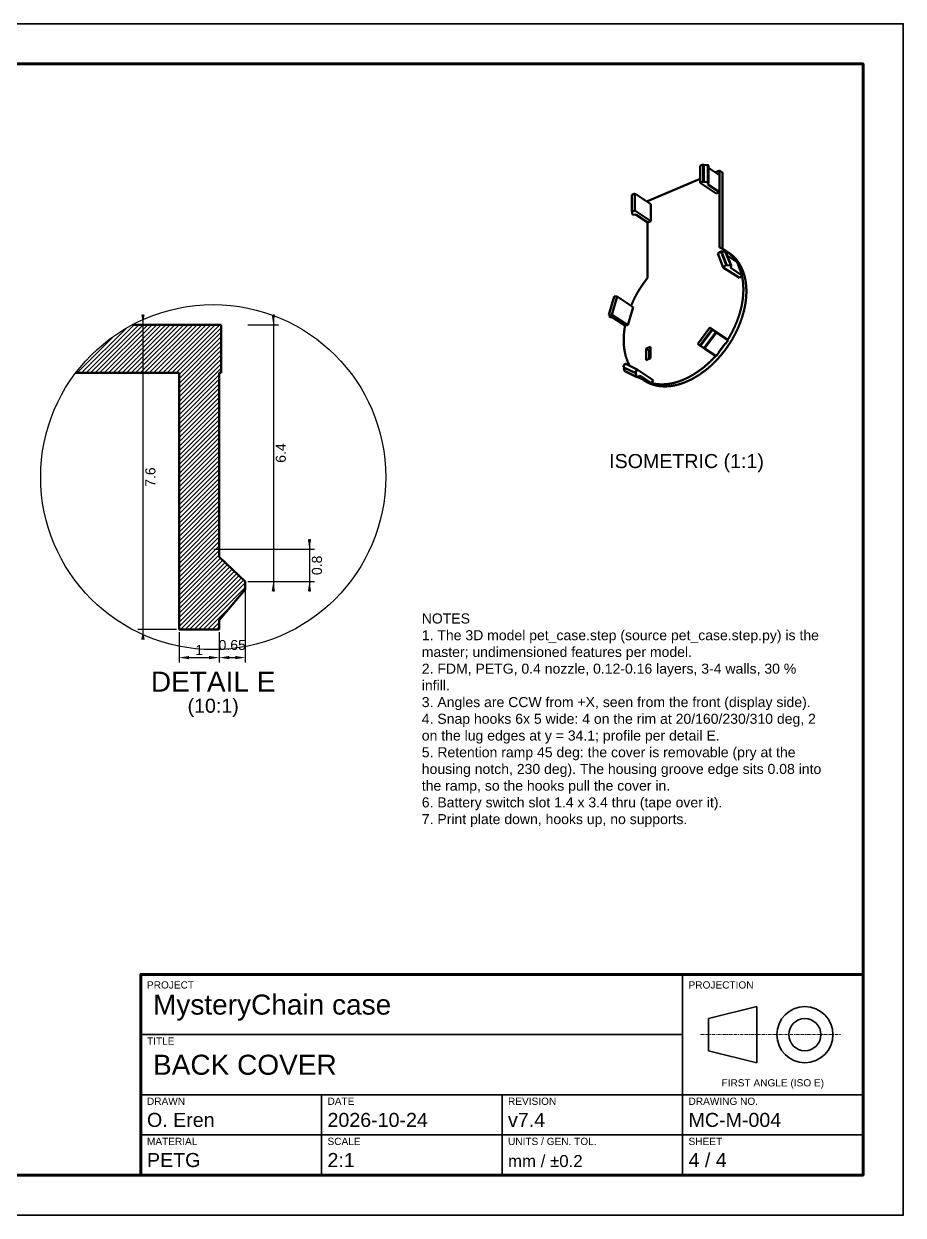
# Model space of a CAD drawing. Header units: millimetres. Extents: x 0 to 900, y 0 to 148.
# Drawn here: x 790.4 to 900, y 0 to 148.5 of the extents above; entities that cross this region are included whole.
import ezdxf
from ezdxf.enums import TextEntityAlignment as Align

# ---------------------------------------------------------------- set-up
doc = ezdxf.new("R2010")
doc.units = ezdxf.units.MM
doc.header["$LTSCALE"] = 0.125
doc.linetypes.add('CENTER', pattern=[5.08, 3.175, -0.635, 0.635, -0.635])
for name, color, linetype, lineweight in [('CENTER', 7, 'CENTER', 18), ('DETAIL_BOUNDARY', 7, 'Continuous', 25), ('DIM', 7, 'Continuous', 18), ('FRAME', 7, 'Continuous', 70), ('SECTION_HATCH', 8, 'Continuous', 13), ('TEXT', 7, 'Continuous', 25), ('TITLE', 7, 'Continuous', 35), ('VISIBLE', 7, 'Continuous', 50)]:
    doc.layers.add(name, color=color, linetype=linetype, lineweight=lineweight)
doc.styles.add('LiberationSans', font='LiberationSans-Regular.ttf')
doc.dimstyles.new('ISO', dxfattribs={"dimscale": 0.5, "dimtxt": 2.5, "dimasz": 2.5, "dimexe": 1.25, "dimexo": 0.625, "dimtad": 1, "dimdsep": 46, "dimtxsty": 'LiberationSans', "dimcen": 0, "dimazin": 3, "dimtfac": 1, "dimtmove": 0, "dimatfit": 3})

msp = doc.modelspace()

# ---------------------------------------------------------------- hatches: boundary and pattern name
at = {"layer": 'SECTION_HATCH'}
h = msp.add_hatch(dxfattribs=at)
h.set_pattern_fill('ANSI31', scale=0.125)
h.paths.add_polyline_path([(803.938, 111), (804.188, 111), (804.438, 111), (804.689, 111), (804.939, 111), (805.189, 111), (805.439, 111), (805.69, 111), (805.94, 111), (806.19, 111), (806.441, 111), (806.691, 111), (806.941, 111), (807.191, 111), (807.442, 111), (807.692, 111), (807.942, 111), (808.193, 111), (808.443, 111), (808.693, 111), (808.943, 111), (809.194, 111), (809.444, 111), (809.694, 111), (809.944, 111), (810.195, 111), (810.445, 111), (810.695, 111), (810.946, 111), (811.196, 111), (811.446, 111), (811.696, 111), (811.947, 111), (812.197, 111), (812.447, 111), (812.698, 111), (812.948, 111), (813.198, 111), (813.448, 111), (813.699, 111), (813.949, 111), (814.199, 111), (814.45, 111), (814.7, 111), (814.95, 111), (815, 110.8), (815, 110.549), (815, 110.299), (815, 110.049), (815, 109.798), (815, 109.548), (815, 109.298), (815, 109.048), (815, 108.797), (815, 108.547), (815, 108.297), (815, 108.046), (815, 107.796), (815, 107.546), (815, 107.296), (815, 107.045), (815, 106.795), (815, 106.545), (815, 106.294), (815, 106.044), (815, 105.794), (815, 105.544), (815, 105.293), (815, 105.043), (814.793, 105), (814.75, 104.792), (814.75, 104.542), (814.75, 104.292), (814.75, 104.042), (814.75, 103.791), (814.75, 103.541), (814.75, 103.291), (814.75, 103.04), (814.75, 102.79), (814.75, 102.54), (814.75, 102.29), (814.75, 102.039), (814.75, 101.789), (814.75, 101.539), (814.75, 101.288), (814.75, 101.038), (814.75, 100.788), (814.75, 100.538), (814.75, 100.287), (814.75, 100.037), (814.75, 99.787), (814.75, 99.537), (814.75, 99.286), (814.75, 99.036), (814.75, 98.786), (814.75, 98.535), (814.75, 98.285), (814.75, 98.035), (814.75, 97.785), (814.75, 97.534), (814.75, 97.284), (814.75, 97.034), (814.75, 96.783), (814.75, 96.533), (814.75, 96.283), (814.75, 96.033), (814.75, 95.782), (814.75, 95.532), (814.75, 95.282), (814.75, 95.031), (814.75, 94.781), (814.75, 94.531), (814.75, 94.281), (814.75, 94.03), (814.75, 93.78), (814.75, 93.53), (814.75, 93.279), (814.75, 93.029), (814.75, 92.779), (814.75, 92.529), (814.75, 92.278), (814.75, 92.028), (814.75, 91.778), (814.75, 91.527), (814.75, 91.277), (814.75, 91.027), (814.75, 90.777), (814.75, 90.526), (814.75, 90.276), (814.75, 90.026), (814.75, 89.775), (814.75, 89.525), (814.75, 89.275), (814.75, 89.025), (814.75, 88.774), (814.75, 88.524), (814.75, 88.274), (814.75, 88.023), (814.75, 87.773), (814.75, 87.523), (814.75, 87.273), (814.75, 87.022), (814.75, 86.772), (814.75, 86.522), (814.75, 86.271), (814.75, 86.021), (814.75, 85.771), (814.75, 85.521), (814.75, 85.27), (814.75, 85.02), (814.75, 84.77), (814.75, 84.519), (814.75, 84.269), (814.75, 84.019), (814.75, 83.769), (814.75, 83.518), (814.75, 83.268), (814.75, 83.018), (814.75, 82.768), (814.75, 82.517), (814.75, 82.267), (814.781, 82.03), (814.963, 81.858), (815.145, 81.687), (815.327, 81.515), (815.51, 81.344), (815.692, 81.172), (815.874, 81.001), (816.056, 80.829), (816.239, 80.658), (816.421, 80.486), (816.603, 80.315), (816.786, 80.143), (816.968, 79.972), (817.15, 79.8), (817.332, 79.628), (817.515, 79.457), (817.697, 79.285), (817.879, 79.114), (818, 78.916), (818, 78.666), (818, 78.415), (818, 78.165), (817.945, 77.935), (817.783, 77.744), (817.621, 77.554), (817.458, 77.363), (817.296, 77.172), (817.134, 76.981), (816.972, 76.791), (816.81, 76.6), (816.648, 76.409), (816.486, 76.219), (816.324, 76.028), (816.162, 75.837), (816, 75.647), (815.837, 75.456), (815.675, 75.265), (815.513, 75.074), (815.351, 74.884), (815.189, 74.693), (815.027, 74.502), (814.865, 74.312), (814.75, 74.104), (814.75, 73.853), (814.75, 73.603), (814.75, 73.353), (814.75, 73.102), (814.602, 73), (814.352, 73), (814.102, 73), (813.851, 73), (813.601, 73), (813.351, 73), (813.1, 73), (812.85, 73), (812.6, 73), (812.35, 73), (812.099, 73), (811.849, 73), (811.599, 73), (811.349, 73), (811.098, 73), (810.848, 73), (810.598, 73), (810.347, 73), (810.097, 73), (809.847, 73), (809.75, 73.153), (809.75, 73.404), (809.75, 73.654), (809.75, 73.904), (809.75, 74.155), (809.75, 74.405), (809.75, 74.655), (809.75, 74.905), (809.75, 75.156), (809.75, 75.406), (809.75, 75.656), (809.75, 75.907), (809.75, 76.157), (809.75, 76.407), (809.75, 76.657), (809.75, 76.908), (809.75, 77.158), (809.75, 77.408), (809.75, 77.659), (809.75, 77.909), (809.75, 78.159), (809.75, 78.409), (809.75, 78.66), (809.75, 78.91), (809.75, 79.16), (809.75, 79.411), (809.75, 79.661), (809.75, 79.911), (809.75, 80.161), (809.75, 80.412), (809.75, 80.662), (809.75, 80.912), (809.75, 81.163), (809.75, 81.413), (809.75, 81.663), (809.75, 81.913), (809.75, 82.164), (809.75, 82.414), (809.75, 82.664), (809.75, 82.915), (809.75, 83.165), (809.75, 83.415), (809.75, 83.665), (809.75, 83.916), (809.75, 84.166), (809.75, 84.416), (809.75, 84.667), (809.75, 84.917), (809.75, 85.167), (809.75, 85.417), (809.75, 85.668), (809.75, 85.918), (809.75, 86.168), (809.75, 86.418), (809.75, 86.669), (809.75, 86.919), (809.75, 87.169), (809.75, 87.42), (809.75, 87.67), (809.75, 87.92), (809.75, 88.17), (809.75, 88.421), (809.75, 88.671), (809.75, 88.921), (809.75, 89.172), (809.75, 89.422), (809.75, 89.672), (809.75, 89.922), (809.75, 90.173), (809.75, 90.423), (809.75, 90.673), (809.75, 90.924), (809.75, 91.174), (809.75, 91.424), (809.75, 91.674), (809.75, 91.925), (809.75, 92.175), (809.75, 92.425), (809.75, 92.676), (809.75, 92.926), (809.75, 93.176), (809.75, 93.426), (809.75, 93.677), (809.75, 93.927), (809.75, 94.177), (809.75, 94.428), (809.75, 94.678), (809.75, 94.928), (809.75, 95.178), (809.75, 95.429), (809.75, 95.679), (809.75, 95.929), (809.75, 96.18), (809.75, 96.43), (809.75, 96.68), (809.75, 96.93), (809.75, 97.181), (809.75, 97.431), (809.75, 97.681), (809.75, 97.932), (809.75, 98.182), (809.75, 98.432), (809.75, 98.682), (809.75, 98.933), (809.75, 99.183), (809.75, 99.433), (809.75, 99.684), (809.75, 99.934), (809.75, 100.184), (809.75, 100.434), (809.75, 100.685), (809.75, 100.935), (809.75, 101.185), (809.75, 101.436), (809.75, 101.686), (809.75, 101.936), (809.75, 102.186), (809.75, 102.437), (809.75, 102.687), (809.75, 102.937), (809.75, 103.187), (809.75, 103.438), (809.75, 103.688), (809.75, 103.938), (809.75, 104.189), (809.75, 104.439), (809.75, 104.689), (809.75, 104.939), (809.56, 105), (809.31, 105), (809.06, 105), (808.809, 105), (808.559, 105), (808.309, 105), (808.059, 105), (807.808, 105), (807.558, 105), (807.308, 105), (807.057, 105), (806.807, 105), (806.557, 105), (806.307, 105), (806.056, 105), (805.806, 105), (805.556, 105), (805.305, 105), (805.055, 105), (804.805, 105), (804.555, 105), (804.304, 105), (804.054, 105), (803.804, 105), (803.553, 105), (803.303, 105), (803.053, 105), (802.803, 105), (802.552, 105), (802.302, 105), (802.052, 105), (801.801, 105), (801.551, 105), (801.301, 105), (801.051, 105), (800.8, 105), (800.55, 105), (800.3, 105), (800.049, 105), (799.799, 105), (799.549, 105), (799.299, 105), (799.048, 105), (798.798, 105), (798.548, 105), (798.297, 105), (798.047, 105), (797.797, 105), (797.547, 105), (797.296, 105), (797.046, 105), (796.924, 105.063), (797.077, 105.261), (797.232, 105.457), (797.39, 105.652), (797.55, 105.844), (797.713, 106.035), (797.877, 106.223), (798.044, 106.41), (798.213, 106.595), (798.384, 106.778), (798.557, 106.958), (798.732, 107.137), (798.909, 107.314), (799.088, 107.488), (799.27, 107.661), (799.453, 107.831), (799.638, 108), (799.825, 108.166), (800.015, 108.33), (800.206, 108.491), (800.399, 108.651), (800.593, 108.808), (800.79, 108.963), (800.988, 109.116), (801.188, 109.266), (801.39, 109.414), (801.594, 109.559), (801.799, 109.703), (802.006, 109.844), (802.214, 109.982), (802.425, 110.118), (802.636, 110.251), (802.849, 110.382), (803.064, 110.511), (803.28, 110.637), (803.498, 110.761), (803.717, 110.882)])

# ---------------------------------------------------------------- linework, layer by layer
at = {"layer": 'CENTER'}
msp.add_line((874.75, 22.5), (892.25, 22.5), dxfattribs=at)
at = {"layer": 'DETAIL_BOUNDARY'}
msp.add_circle((814, 92), 21.5, dxfattribs=at)
at = {"layer": 'FRAME'}
for points in [[(695, 5), (895, 5), (895, 143.5), (695, 143.5)], [(805, 5), (895, 5), (895, 30), (805, 30)]]:
    msp.add_lwpolyline(points, close=True, dxfattribs=at)
at = {"layer": 'TITLE'}
for p, q in [((872.5, 15), (872.5, 30)), ((805, 22.5), (872.5, 22.5)), ((805, 15), (895, 15)), ((827.5, 5), (827.5, 15)), ((850, 5), (850, 15)), ((872.5, 5), (872.5, 15)), ((805, 10), (895, 10))]:
    msp.add_line(p, q, dxfattribs=at)
for points in [[(690, 0), (900, 0), (900, 148.5), (690, 148.5)], [(875.75, 20.5), (875.75, 24.5), (881.75, 26), (881.75, 19)]]:
    msp.add_lwpolyline(points, close=True, dxfattribs=at)
for radius in [3.5, 2]:
    msp.add_circle((887.75, 22.5), radius, dxfattribs=at)
at = {"layer": 'VISIBLE'}
for p, q in [((874.698, 130.81), (875.089, 130.976)), ((874.698, 128.69), (874.698, 130.81)), ((875.162, 130.927), (875.089, 130.976)), ((875.089, 128.855), (875.089, 130.976)), ((875.655, 130.876), (875.162, 130.927)), ((875.162, 130.927), (875.162, 128.807)), ((875.717, 130.835), (875.655, 130.876)), ((875.655, 130.876), (875.655, 128.756)), ((875.717, 130.835), (875.717, 128.715)), ((877.088, 129.652), (875.717, 130.559)), ((876.58, 129.988), (877.107, 130.211)), ((877.088, 127.531), (877.088, 129.652)), ((877.107, 120.621), (877.107, 130.211)), ((877.482, 129.963), (877.107, 130.211)), ((877.482, 120.453), (877.482, 129.963)), ((868.143, 126.412), (874.698, 129.19)), ((875.089, 128.855), (874.698, 128.69)), ((876.697, 127.366), (874.698, 128.69)), ((875.162, 128.807), (875.089, 128.855)), ((875.655, 128.756), (875.162, 128.807)), ((875.717, 128.715), (875.655, 128.756)), ((875.655, 128.481), (875.717, 128.715)), ((877.088, 127.531), (875.655, 128.481)), ((866.163, 127.193), (866.554, 127.358)), ((866.163, 127.193), (866.163, 125.072)), ((868.553, 126.034), (866.554, 127.358)), ((866.554, 127.358), (866.554, 125.238)), ((868.143, 126.306), (868.143, 126.412)), ((877.088, 127.531), (876.697, 127.366)), ((866.554, 125.238), (866.163, 125.072)), ((866.237, 125.024), (866.163, 125.072)), ((866.222, 124.758), (866.222, 125.034)), ((866.222, 124.758), (866.237, 125.024)), ((866.285, 124.717), (866.222, 124.758)), ((868.553, 123.914), (866.554, 125.238)), ((868.553, 126.034), (868.553, 123.914)), ((866.729, 124.698), (866.285, 124.717)), ((868.163, 123.748), (866.729, 124.698)), ((868.143, 116.822), (868.143, 123.761)), ((868.163, 123.748), (868.553, 123.914)), ((876.915, 119.852), (877.282, 120.152)), ((877.582, 118.142), (876.915, 119.852)), ((877.355, 120.103), (877.282, 120.152)), ((877.949, 118.443), (877.282, 120.152)), ((877.832, 120.141), (877.355, 120.103)), ((877.355, 120.103), (878.023, 118.394)), ((877.895, 120.099), (877.832, 120.141)), ((877.832, 120.141), (878.5, 118.431)), ((877.895, 120.099), (878.563, 118.39)), ((878.273, 119.962), (877.898, 120.21)), ((879.312, 118.808), (878.081, 119.623)), ((879.461, 118.425), (879.312, 118.808)), ((877.949, 118.443), (877.582, 118.142)), ((879.581, 116.818), (877.582, 118.142)), ((878.023, 118.394), (877.949, 118.443)), ((878.5, 118.431), (878.023, 118.394)), ((878.563, 118.39), (878.5, 118.431)), ((878.515, 118.068), (878.563, 118.39)), ((879.979, 117.098), (878.515, 118.068)), ((879.461, 118.425), (879.43, 118.446)), ((879.799, 117.501), (879.43, 118.446)), ((879.83, 117.481), (879.799, 117.501)), ((879.979, 117.098), (879.83, 117.481)), ((879.906, 117.084), (879.581, 116.818)), ((879.938, 117.064), (879.906, 117.084)), ((879.938, 117.064), (879.979, 117.098)), ((863.971, 114.51), (863.303, 112.235)), ((864.338, 114.521), (863.67, 112.245)), ((863.971, 114.51), (864.338, 114.521)), ((866.337, 113.197), (864.338, 114.521)), ((866.337, 113.197), (865.669, 110.922)), ((863.67, 112.245), (863.303, 112.235)), ((863.377, 112.186), (863.303, 112.235)), ((863.377, 112.021), (863.377, 112.186)), ((863.439, 111.98), (863.377, 112.021)), ((863.869, 111.86), (863.439, 111.98)), ((865.669, 110.922), (863.67, 112.245)), ((865.333, 110.89), (863.869, 111.86)), ((803.938, 111), (815, 111)), ((815, 111), (815, 105)), ((865.34, 110.891), (865.333, 110.89)), ((865.344, 110.912), (865.669, 110.922)), ((874.408, 108.63), (875.904, 110.627)), ((874.659, 108.412), (876.155, 110.409)), ((876.228, 110.36), (874.733, 108.363)), ((876.63, 110.06), (875.135, 108.063)), ((876.693, 110.018), (875.197, 108.022)), ((875.225, 108.037), (876.721, 110.034)), ((877.903, 109.303), (875.904, 110.627)), ((875.904, 110.627), (876.155, 110.409)), ((876.228, 110.36), (876.155, 110.409)), ((876.63, 110.06), (876.228, 110.36)), ((876.693, 110.018), (876.63, 110.06)), ((876.721, 110.034), (876.693, 110.018)), ((878.185, 109.064), (876.721, 110.034)), ((874.659, 108.412), (874.408, 108.63)), ((874.733, 108.363), (874.659, 108.412)), ((876.993, 107.535), (877.819, 108.638)), ((877.85, 108.617), (877.819, 108.638)), ((877.85, 108.617), (878.185, 109.064)), ((878.125, 109.11), (877.903, 109.303)), ((878.156, 109.089), (878.125, 109.11)), ((878.156, 109.089), (878.185, 109.064)), ((868.506, 108.255), (867.959, 108.023)), ((867.959, 106.581), (867.959, 108.023)), ((868.334, 107.775), (867.959, 108.023)), ((868.506, 107.848), (868.334, 107.775)), ((868.334, 106.74), (868.334, 107.775)), ((868.506, 106.813), (868.506, 108.255)), ((875.135, 108.063), (874.733, 108.363)), ((875.197, 108.022), (875.135, 108.063)), ((875.225, 108.037), (875.197, 108.022)), ((876.69, 107.067), (875.225, 108.037)), ((876.69, 107.067), (877.024, 107.514)), ((877.024, 107.514), (876.993, 107.535)), ((865.098, 105.722), (865.348, 106.153)), ((865.171, 105.673), (865.098, 105.722)), ((865.098, 105.722), (866.593, 104.993)), ((865.247, 105.235), (865.171, 105.673)), ((866.666, 104.944), (865.171, 105.673)), ((865.348, 106.153), (866.844, 105.424)), ((868.506, 106.813), (867.959, 106.581)), ((796.875, 105), (809.75, 105)), ((809.75, 73), (809.75, 105)), ((814.75, 82.059), (814.75, 105)), ((814.75, 105), (815, 105)), ((865.309, 105.193), (865.247, 105.235)), ((866.742, 104.506), (865.247, 105.235)), ((866.805, 104.464), (865.309, 105.193)), ((866.844, 105.424), (866.593, 104.993)), ((866.666, 104.944), (866.593, 104.993)), ((866.742, 104.506), (866.666, 104.944)), ((866.805, 104.464), (866.742, 104.506)), ((867.159, 104.618), (866.805, 104.464)), ((868.843, 104.1), (866.844, 105.424)), ((867.128, 104.377), (866.92, 104.515)), ((867.128, 104.377), (867.462, 104.214)), ((868.623, 103.648), (867.159, 104.618)), ((867.462, 104.214), (867.431, 104.235)), ((867.431, 104.235), (868.257, 103.832)), ((867.727, 104.038), (867.455, 104.218)), ((868.621, 103.718), (868.843, 104.1)), ((868.289, 103.811), (868.257, 103.832)), ((868.289, 103.811), (868.623, 103.648)), ((868.652, 103.698), (868.621, 103.718)), ((868.652, 103.698), (868.623, 103.648)), ((818, 79), (814.75, 82.059)), ((818, 78), (818, 79)), ((814.75, 74.176), (818, 78)), ((809.75, 73), (814.75, 73)), ((814.75, 73), (814.75, 74.176))]:
    msp.add_line(p, q, dxfattribs=at)
for points in [[(877.107, 120.621), (877.156, 120.602), (877.205, 120.582), (877.253, 120.561), (877.301, 120.54), (877.349, 120.518), (877.396, 120.495), (877.443, 120.472), (877.49, 120.449), (877.537, 120.425), (877.583, 120.4), (877.629, 120.374), (877.675, 120.348), (877.72, 120.322), (877.765, 120.295), (877.81, 120.267), (877.854, 120.239), (877.898, 120.21)], [(867.727, 104.038), (867.769, 104.01), (867.811, 103.983), (867.854, 103.957), (867.897, 103.931), (867.94, 103.906), (867.983, 103.881), (868.027, 103.857), (868.071, 103.833), (868.115, 103.81), (868.16, 103.787), (868.205, 103.765), (868.25, 103.743), (868.295, 103.722), (868.341, 103.701), (868.387, 103.681), (868.433, 103.661), (868.479, 103.642), (868.526, 103.624), (868.573, 103.606), (868.62, 103.588), (868.667, 103.572), (868.714, 103.555), (868.762, 103.539), (868.809, 103.524), (868.857, 103.509), (868.905, 103.495), (868.953, 103.482), (869.002, 103.468), (869.05, 103.456), (869.099, 103.444), (869.148, 103.432), (869.196, 103.421), (869.245, 103.411), (869.294, 103.401), (869.344, 103.391), (869.393, 103.382), (869.442, 103.374), (869.492, 103.366), (869.541, 103.358), (869.591, 103.351), (869.641, 103.345), (869.69, 103.339), (869.74, 103.334), (869.79, 103.329), (869.84, 103.324), (869.89, 103.32), (869.94, 103.317), (869.99, 103.314), (870.04, 103.311), (870.09, 103.309), (870.14, 103.308), (870.19, 103.307), (870.24, 103.306), (870.29, 103.306), (870.34, 103.306), (870.39, 103.307), (870.44, 103.308), (870.49, 103.309), (870.54, 103.311), (870.59, 103.314), (870.64, 103.317), (870.69, 103.32), (870.74, 103.324), (870.79, 103.328), (870.84, 103.332), (870.89, 103.337), (870.94, 103.343), (870.99, 103.348), (871.039, 103.354), (871.089, 103.361), (871.139, 103.368), (871.188, 103.375), (871.238, 103.383), (871.287, 103.391), (871.336, 103.4), (871.386, 103.408), (871.435, 103.418), (871.484, 103.427), (871.533, 103.437), (871.582, 103.447), (871.631, 103.458), (871.68, 103.469), (871.729, 103.48), (871.778, 103.492), (871.826, 103.504), (871.875, 103.516), (871.923, 103.529), (871.972, 103.542), (872.02, 103.555), (872.068, 103.569), (872.116, 103.583), (872.164, 103.597), (872.212, 103.612), (872.26, 103.627), (872.308, 103.642), (872.355, 103.658), (872.403, 103.673), (872.45, 103.689), (872.497, 103.706), (872.545, 103.723), (872.592, 103.74), (872.639, 103.757), (872.686, 103.774), (872.732, 103.792), (872.779, 103.81), (872.826, 103.829), (872.872, 103.848), (872.919, 103.866), (872.965, 103.886), (873.011, 103.905), (873.057, 103.925), (873.103, 103.945), (873.149, 103.965), (873.194, 103.986), (873.24, 104.006), (873.285, 104.027), (873.331, 104.049), (873.376, 104.07), (873.421, 104.092), (873.466, 104.114), (873.511, 104.136), (873.556, 104.159), (873.6, 104.181), (873.645, 104.204), (873.689, 104.227), (873.734, 104.251), (873.778, 104.274), (873.822, 104.298), (873.866, 104.322), (873.91, 104.347), (873.953, 104.371), (873.997, 104.396), (874.04, 104.421), (874.084, 104.446), (874.127, 104.471), (874.17, 104.497), (874.213, 104.522), (874.256, 104.548), (874.299, 104.575), (874.341, 104.601), (874.384, 104.628), (874.426, 104.654), (874.468, 104.681), (874.51, 104.708), (874.552, 104.736), (874.594, 104.763), (874.636, 104.791), (874.677, 104.819), (874.719, 104.847), (874.76, 104.875), (874.801, 104.904), (874.842, 104.932), (874.883, 104.961), (874.924, 104.99), (874.965, 105.02), (875.005, 105.049), (875.046, 105.078), (875.086, 105.108), (875.126, 105.138), (875.166, 105.168), (875.206, 105.198), (875.246, 105.229), (875.286, 105.259), (875.325, 105.29), (875.365, 105.321), (875.404, 105.352), (875.443, 105.383), (875.482, 105.415), (875.521, 105.446), (875.56, 105.478), (875.599, 105.51), (875.637, 105.542), (875.676, 105.574), (875.714, 105.606), (875.752, 105.639), (875.79, 105.671), (875.828, 105.704), (875.866, 105.737), (875.903, 105.77), (875.941, 105.803), (875.978, 105.837), (876.015, 105.87), (876.052, 105.904), (876.089, 105.938), (876.126, 105.972), (876.163, 106.006), (876.199, 106.04), (876.236, 106.074), (876.272, 106.109), (876.308, 106.143), (876.344, 106.178), (876.38, 106.213), (876.416, 106.248), (876.452, 106.283), (876.487, 106.319), (876.523, 106.354), (876.558, 106.39), (876.593, 106.425), (876.628, 106.461), (876.663, 106.497), (876.697, 106.533), (876.732, 106.57), (876.767, 106.606), (876.801, 106.642), (876.835, 106.679), (876.869, 106.716), (876.903, 106.753), (876.937, 106.79), (876.97, 106.827), (877.004, 106.864), (877.037, 106.901), (877.071, 106.939), (877.104, 106.976), (877.137, 107.014), (877.169, 107.052), (877.202, 107.09), (877.235, 107.128), (877.267, 107.166), (877.299, 107.204), (877.332, 107.243), (877.364, 107.281), (877.395, 107.32), (877.427, 107.359), (877.459, 107.398), (877.49, 107.437), (877.522, 107.476), (877.553, 107.515), (877.584, 107.554), (877.615, 107.594), (877.645, 107.633), (877.676, 107.673), (877.707, 107.712), (877.737, 107.752), (877.767, 107.792), (877.797, 107.832), (877.827, 107.872), (877.857, 107.913), (877.887, 107.953), (877.916, 107.993), (877.946, 108.034), (877.975, 108.075), (878.004, 108.115), (878.033, 108.156), (878.062, 108.197), (878.09, 108.238), (878.119, 108.28), (878.147, 108.321), (878.175, 108.362), (878.204, 108.404), (878.231, 108.445), (878.259, 108.487), (878.287, 108.529), (878.314, 108.571), (878.342, 108.612), (878.369, 108.655), (878.396, 108.697), (878.423, 108.739), (878.45, 108.781), (878.476, 108.824), (878.503, 108.866), (878.529, 108.909), (878.555, 108.951), (878.581, 108.994), (878.607, 109.037), (878.633, 109.08), (878.659, 109.123), (878.684, 109.166), (878.709, 109.21), (878.735, 109.253), (878.76, 109.296), (878.784, 109.34), (878.809, 109.383), (878.834, 109.427), (878.858, 109.471), (878.882, 109.515), (878.906, 109.559), (878.93, 109.603), (878.954, 109.647), (878.978, 109.691), (879.001, 109.735), (879.024, 109.779), (879.047, 109.824), (879.07, 109.868), (879.093, 109.913), (879.116, 109.958), (879.138, 110.002), (879.161, 110.047), (879.183, 110.092), (879.205, 110.137), (879.227, 110.182), (879.248, 110.227), (879.27, 110.273), (879.291, 110.318), (879.312, 110.363), (879.334, 110.409), (879.354, 110.454), (879.375, 110.5), (879.396, 110.546), (879.416, 110.591), (879.436, 110.637), (879.456, 110.683), (879.476, 110.729), (879.496, 110.775), (879.515, 110.821), (879.535, 110.867), (879.554, 110.914), (879.573, 110.96), (879.592, 111.006), (879.61, 111.053), (879.629, 111.099), (879.647, 111.146), (879.665, 111.193), (879.683, 111.239), (879.701, 111.286), (879.719, 111.333), (879.736, 111.38), (879.753, 111.427), (879.77, 111.474), (879.787, 111.521), (879.804, 111.569), (879.821, 111.616), (879.837, 111.663), (879.853, 111.711), (879.869, 111.758), (879.885, 111.806), (879.9, 111.853), (879.916, 111.901), (879.931, 111.949), (879.946, 111.996), (879.961, 112.044), (879.975, 112.092), (879.99, 112.14), (880.004, 112.188), (880.018, 112.236), (880.032, 112.284), (880.046, 112.333), (880.059, 112.381), (880.072, 112.429), (880.085, 112.477), (880.098, 112.526), (880.111, 112.574), (880.123, 112.623), (880.136, 112.671), (880.148, 112.72), (880.16, 112.769), (880.171, 112.817), (880.183, 112.866), (880.194, 112.915), (880.205, 112.964), (880.216, 113.013), (880.226, 113.062), (880.236, 113.111), (880.247, 113.16), (880.257, 113.209), (880.266, 113.258), (880.276, 113.307), (880.285, 113.356), (880.294, 113.406), (880.303, 113.455), (880.311, 113.504), (880.32, 113.554), (880.328, 113.603), (880.336, 113.653), (880.343, 113.702), (880.351, 113.752), (880.358, 113.801), (880.365, 113.851), (880.372, 113.9), (880.378, 113.95), (880.384, 114), (880.39, 114.05), (880.396, 114.099), (880.402, 114.149), (880.407, 114.199), (880.412, 114.249), (880.417, 114.299), (880.421, 114.349), (880.425, 114.398), (880.429, 114.448), (880.433, 114.498), (880.437, 114.548), (880.44, 114.598), (880.443, 114.648), (880.445, 114.698), (880.448, 114.748), (880.45, 114.798), (880.452, 114.848), (880.453, 114.898), (880.455, 114.949), (880.456, 114.999), (880.457, 115.049), (880.457, 115.099), (880.457, 115.149), (880.457, 115.199), (880.457, 115.249), (880.456, 115.299), (880.455, 115.349), (880.454, 115.399), (880.452, 115.449), (880.451, 115.499), (880.449, 115.549), (880.446, 115.599), (880.443, 115.649), (880.44, 115.699), (880.437, 115.749), (880.433, 115.799), (880.429, 115.849), (880.425, 115.899), (880.42, 115.949), (880.416, 115.999), (880.41, 116.049), (880.405, 116.099), (880.399, 116.148), (880.393, 116.198), (880.386, 116.248), (880.379, 116.297), (880.372, 116.347), (880.364, 116.396), (880.356, 116.446), (880.348, 116.495), (880.34, 116.544), (880.331, 116.594), (880.321, 116.643), (880.312, 116.692), (880.302, 116.741), (880.291, 116.79), (880.28, 116.839), (880.269, 116.888), (880.258, 116.937), (880.246, 116.985), (880.234, 117.034), (880.221, 117.082), (880.208, 117.131), (880.195, 117.179), (880.181, 117.227), (880.167, 117.275), (880.153, 117.323), (880.138, 117.371), (880.122, 117.419), (880.107, 117.466), (880.091, 117.514), (880.074, 117.561), (880.057, 117.608), (880.04, 117.655), (880.022, 117.702), (880.004, 117.749), (879.986, 117.795), (879.967, 117.842), (879.948, 117.888), (879.928, 117.934), (879.908, 117.98), (879.887, 118.026), (879.866, 118.071), (879.845, 118.116), (879.823, 118.161), (879.8, 118.206), (879.778, 118.251), (879.755, 118.295), (879.731, 118.339), (879.707, 118.383), (879.683, 118.427), (879.658, 118.471), (879.632, 118.514), (879.607, 118.557), (879.581, 118.6), (879.554, 118.642), (879.527, 118.684), (879.499, 118.726), (879.472, 118.768), (879.443, 118.809), (879.414, 118.85), (879.385, 118.891), (879.355, 118.931), (879.325, 118.971), (879.295, 119.011), (879.264, 119.05), (879.233, 119.089), (879.201, 119.128), (879.168, 119.166), (879.136, 119.204), (879.103, 119.242), (879.069, 119.279), (879.035, 119.316), (879.001, 119.352), (878.966, 119.388), (878.931, 119.424), (878.895, 119.459), (878.859, 119.494), (878.823, 119.528), (878.786, 119.562), (878.749, 119.596), (878.711, 119.629), (878.673, 119.661), (878.635, 119.694), (878.596, 119.725), (878.557, 119.757), (878.518, 119.787), (878.478, 119.818), (878.437, 119.848), (878.397, 119.877), (878.356, 119.906), (878.315, 119.934), (878.273, 119.962)], [(877.898, 120.21), (877.941, 120.182), (877.983, 120.153), (878.025, 120.123), (878.066, 120.093), (878.107, 120.063), (878.148, 120.032), (878.188, 120), (878.228, 119.968), (878.268, 119.936), (878.307, 119.903), (878.345, 119.869), (878.384, 119.835), (878.422, 119.801), (878.459, 119.766), (878.496, 119.731), (878.533, 119.695), (878.569, 119.659), (878.605, 119.622), (878.64, 119.585), (878.675, 119.548), (878.71, 119.51), (878.744, 119.472), (878.777, 119.433), (878.811, 119.394), (878.843, 119.355), (878.876, 119.315), (878.907, 119.275), (878.939, 119.235), (878.97, 119.194), (879, 119.153), (879.03, 119.111), (879.06, 119.07), (879.089, 119.027), (879.117, 118.985), (879.146, 118.942), (879.173, 118.899)], [(879.43, 118.446), (879.452, 118.4), (879.475, 118.355), (879.496, 118.309), (879.517, 118.262), (879.538, 118.216), (879.558, 118.17), (879.578, 118.123), (879.598, 118.076), (879.617, 118.029), (879.635, 117.982), (879.654, 117.934), (879.671, 117.887), (879.689, 117.839), (879.706, 117.791), (879.722, 117.743), (879.738, 117.695), (879.754, 117.647), (879.769, 117.599), (879.784, 117.55), (879.799, 117.501)], [(866.084, 113.365), (866.103, 113.411), (866.123, 113.458), (866.143, 113.504), (866.163, 113.55), (866.183, 113.597), (866.203, 113.643), (866.223, 113.689), (866.244, 113.735), (866.265, 113.781), (866.286, 113.827), (866.307, 113.873), (866.328, 113.918), (866.35, 113.964), (866.371, 114.01), (866.393, 114.055), (866.415, 114.101), (866.437, 114.146), (866.46, 114.191), (866.482, 114.236), (866.505, 114.282), (866.528, 114.327), (866.551, 114.372), (866.574, 114.416), (866.597, 114.461), (866.62, 114.506), (866.644, 114.551), (866.668, 114.595), (866.692, 114.639), (866.716, 114.684), (866.74, 114.728), (866.764, 114.772), (866.789, 114.816), (866.814, 114.86), (866.838, 114.904), (866.863, 114.948), (866.889, 114.992), (866.914, 115.036), (866.939, 115.079), (866.965, 115.123), (866.991, 115.166), (867.017, 115.209), (867.043, 115.253), (867.069, 115.296), (867.095, 115.339), (867.122, 115.382), (867.149, 115.424), (867.176, 115.467), (867.202, 115.51), (867.23, 115.552), (867.257, 115.595), (867.284, 115.637), (867.312, 115.679), (867.34, 115.722), (867.368, 115.764), (867.396, 115.806), (867.424, 115.848), (867.452, 115.889), (867.48, 115.931), (867.509, 115.973), (867.538, 116.014), (867.567, 116.055), (867.596, 116.097), (867.625, 116.138), (867.654, 116.179), (867.684, 116.22), (867.713, 116.261), (867.743, 116.302), (867.773, 116.342), (867.803, 116.383), (867.833, 116.423), (867.864, 116.464), (867.894, 116.504), (867.925, 116.544), (867.955, 116.584), (867.986, 116.624), (868.017, 116.664), (868.049, 116.703), (868.08, 116.743), (868.111, 116.782), (868.143, 116.822)], [(879.906, 117.084), (879.917, 117.036), (879.927, 116.987), (879.937, 116.937), (879.947, 116.888), (879.956, 116.839), (879.965, 116.79), (879.974, 116.74), (879.982, 116.691), (879.99, 116.641), (879.998, 116.592), (880.005, 116.542), (880.012, 116.493), (880.018, 116.443), (880.024, 116.393), (880.03, 116.344), (880.036, 116.294), (880.041, 116.244), (880.046, 116.194), (880.051, 116.144), (880.055, 116.094), (880.059, 116.044), (880.062, 115.994), (880.066, 115.944), (880.069, 115.894), (880.071, 115.844), (880.074, 115.794), (880.076, 115.744), (880.078, 115.694), (880.079, 115.644), (880.081, 115.594), (880.081, 115.544), (880.082, 115.494), (880.082, 115.444), (880.082, 115.394), (880.082, 115.343), (880.082, 115.293), (880.081, 115.243), (880.08, 115.193), (880.079, 115.143), (880.077, 115.093), (880.075, 115.043), (880.073, 114.993), (880.07, 114.943), (880.068, 114.893), (880.065, 114.843), (880.061, 114.793), (880.058, 114.743), (880.054, 114.693), (880.05, 114.643), (880.046, 114.593), (880.041, 114.543), (880.037, 114.493), (880.032, 114.443), (880.026, 114.394), (880.021, 114.344), (880.015, 114.294), (880.009, 114.244), (880.003, 114.195), (879.996, 114.145), (879.99, 114.095), (879.983, 114.046), (879.975, 113.996), (879.968, 113.946), (879.96, 113.897), (879.952, 113.847), (879.944, 113.798), (879.936, 113.749), (879.927, 113.699), (879.918, 113.65), (879.909, 113.601), (879.9, 113.551), (879.891, 113.502), (879.881, 113.453), (879.871, 113.404), (879.861, 113.355), (879.85, 113.306), (879.84, 113.257), (879.829, 113.208), (879.818, 113.159), (879.807, 113.11), (879.795, 113.062), (879.784, 113.013), (879.772, 112.964), (879.76, 112.915), (879.748, 112.867), (879.735, 112.818), (879.722, 112.77), (879.71, 112.722), (879.696, 112.673), (879.683, 112.625), (879.67, 112.577), (879.656, 112.528), (879.642, 112.48), (879.628, 112.432), (879.614, 112.384), (879.599, 112.336), (879.585, 112.288), (879.57, 112.24), (879.555, 112.193), (879.54, 112.145), (879.524, 112.097), (879.508, 112.05), (879.493, 112.002), (879.477, 111.955), (879.461, 111.907), (879.444, 111.86), (879.428, 111.812), (879.411, 111.765), (879.394, 111.718), (879.377, 111.671), (879.36, 111.624), (879.342, 111.577), (879.325, 111.53), (879.307, 111.483), (879.289, 111.436), (879.271, 111.39), (879.252, 111.343), (879.234, 111.297), (879.215, 111.25), (879.196, 111.204), (879.177, 111.157), (879.158, 111.111), (879.139, 111.065), (879.119, 111.019), (879.099, 110.973), (879.079, 110.927), (879.059, 110.881), (879.039, 110.835), (879.019, 110.789), (878.998, 110.743), (878.977, 110.698), (878.957, 110.652), (878.936, 110.607), (878.914, 110.561), (878.893, 110.516), (878.871, 110.471), (878.85, 110.426), (878.828, 110.381), (878.806, 110.336), (878.784, 110.291), (878.761, 110.246), (878.739, 110.201), (878.716, 110.157), (878.693, 110.112), (878.67, 110.067), (878.647, 110.023), (878.624, 109.979), (878.6, 109.934), (878.577, 109.89), (878.553, 109.846), (878.529, 109.802), (878.505, 109.758), (878.481, 109.714), (878.456, 109.671), (878.432, 109.627), (878.407, 109.583), (878.382, 109.54), (878.357, 109.496), (878.332, 109.453), (878.307, 109.41), (878.281, 109.367), (878.255, 109.324), (878.23, 109.281), (878.204, 109.238), (878.178, 109.195), (878.151, 109.152), (878.125, 109.11)], [(865.91, 105.879), (865.886, 105.923), (865.863, 105.968), (865.84, 106.012), (865.817, 106.057), (865.795, 106.102), (865.773, 106.147), (865.752, 106.193), (865.731, 106.238), (865.711, 106.284), (865.691, 106.33), (865.671, 106.376), (865.652, 106.422), (865.633, 106.469), (865.615, 106.515), (865.597, 106.562), (865.579, 106.609), (865.562, 106.656), (865.545, 106.703), (865.529, 106.751), (865.513, 106.798), (865.497, 106.846), (865.482, 106.894), (865.467, 106.942), (865.453, 106.99), (865.439, 107.038), (865.426, 107.086), (865.412, 107.134), (865.399, 107.183), (865.387, 107.231), (865.375, 107.28), (865.363, 107.329), (865.352, 107.378), (865.341, 107.427), (865.33, 107.476), (865.32, 107.525), (865.31, 107.574), (865.3, 107.623), (865.291, 107.672), (865.282, 107.722), (865.274, 107.771), (865.266, 107.82), (865.258, 107.87), (865.251, 107.92), (865.243, 107.969), (865.237, 108.019), (865.23, 108.069), (865.224, 108.118), (865.218, 108.168), (865.213, 108.218), (865.208, 108.268), (865.203, 108.318), (865.198, 108.368), (865.194, 108.418), (865.19, 108.468), (865.187, 108.518), (865.184, 108.568), (865.181, 108.618), (865.178, 108.668), (865.176, 108.718), (865.174, 108.768), (865.172, 108.818), (865.171, 108.868), (865.17, 108.918), (865.169, 108.968), (865.168, 109.018), (865.168, 109.069), (865.168, 109.119), (865.168, 109.169), (865.169, 109.219), (865.17, 109.269), (865.171, 109.319), (865.172, 109.369), (865.174, 109.419), (865.176, 109.47), (865.178, 109.52), (865.181, 109.57), (865.184, 109.62), (865.187, 109.67), (865.19, 109.72), (865.194, 109.77), (865.197, 109.82), (865.201, 109.87), (865.206, 109.92), (865.21, 109.97), (865.215, 110.019), (865.22, 110.069), (865.226, 110.119), (865.231, 110.169), (865.237, 110.219), (865.243, 110.269), (865.25, 110.318), (865.256, 110.368), (865.263, 110.418), (865.27, 110.467), (865.277, 110.517), (865.285, 110.566), (865.293, 110.616), (865.301, 110.665), (865.309, 110.715), (865.317, 110.764), (865.326, 110.814), (865.335, 110.863), (865.344, 110.912)], [(877.819, 108.638), (877.79, 108.596), (877.762, 108.553), (877.733, 108.511), (877.704, 108.469), (877.674, 108.428), (877.645, 108.386), (877.615, 108.344), (877.585, 108.303), (877.556, 108.261), (877.526, 108.22), (877.495, 108.179), (877.465, 108.138), (877.435, 108.097), (877.404, 108.056), (877.373, 108.015), (877.342, 107.975), (877.311, 107.934), (877.28, 107.894), (877.249, 107.853), (877.217, 107.813), (877.186, 107.773), (877.154, 107.733), (877.122, 107.693), (877.09, 107.653), (877.058, 107.614), (877.025, 107.574), (876.993, 107.535)], [(876.626, 107.109), (876.593, 107.072), (876.559, 107.035), (876.525, 106.998), (876.491, 106.961), (876.457, 106.924), (876.423, 106.888), (876.389, 106.851), (876.354, 106.815), (876.32, 106.779), (876.285, 106.742), (876.25, 106.706), (876.215, 106.671), (876.18, 106.635), (876.145, 106.599), (876.109, 106.564), (876.074, 106.529), (876.038, 106.493), (876.002, 106.458), (875.966, 106.423), (875.93, 106.389), (875.894, 106.354), (875.858, 106.319), (875.821, 106.285), (875.785, 106.251), (875.748, 106.217), (875.711, 106.183), (875.674, 106.149), (875.637, 106.115), (875.6, 106.082), (875.563, 106.049), (875.525, 106.015), (875.487, 105.982), (875.45, 105.949), (875.412, 105.917), (875.374, 105.884), (875.336, 105.851), (875.297, 105.819), (875.259, 105.787), (875.22, 105.755), (875.182, 105.723), (875.143, 105.691), (875.104, 105.66), (875.065, 105.628), (875.026, 105.597), (874.986, 105.566), (874.947, 105.535), (874.907, 105.505), (874.868, 105.474), (874.828, 105.444), (874.788, 105.413), (874.748, 105.383), (874.708, 105.354), (874.667, 105.324), (874.627, 105.294), (874.586, 105.265), (874.545, 105.236), (874.505, 105.207), (874.464, 105.178), (874.422, 105.149), (874.381, 105.121), (874.34, 105.093), (874.298, 105.064), (874.257, 105.037), (874.215, 105.009), (874.173, 104.981), (874.131, 104.954), (874.089, 104.927), (874.047, 104.9), (874.004, 104.873), (873.962, 104.847), (873.919, 104.82), (873.877, 104.794), (873.834, 104.768), (873.791, 104.742), (873.748, 104.717), (873.705, 104.691), (873.661, 104.666), (873.618, 104.641), (873.574, 104.617), (873.53, 104.592), (873.487, 104.568), (873.443, 104.544), (873.399, 104.52), (873.354, 104.497), (873.31, 104.473), (873.266, 104.45), (873.221, 104.427), (873.176, 104.404), (873.132, 104.382), (873.087, 104.36), (873.042, 104.338), (872.996, 104.316), (872.951, 104.295), (872.906, 104.273), (872.86, 104.252), (872.815, 104.232), (872.769, 104.211), (872.723, 104.191), (872.677, 104.171), (872.631, 104.151), (872.585, 104.132), (872.539, 104.113), (872.492, 104.094), (872.446, 104.075), (872.399, 104.057), (872.353, 104.039), (872.306, 104.021), (872.259, 104.003), (872.212, 103.986), (872.165, 103.969), (872.117, 103.952), (872.07, 103.936), (872.023, 103.92), (871.975, 103.904), (871.927, 103.889), (871.88, 103.873), (871.832, 103.858), (871.784, 103.844), (871.736, 103.83), (871.688, 103.816), (871.64, 103.802), (871.591, 103.789), (871.543, 103.776), (871.494, 103.763), (871.446, 103.751), (871.397, 103.739), (871.348, 103.727), (871.3, 103.716), (871.251, 103.705), (871.202, 103.694), (871.153, 103.684), (871.104, 103.674), (871.054, 103.665), (871.005, 103.656), (870.956, 103.647), (870.906, 103.638), (870.857, 103.63), (870.807, 103.623), (870.758, 103.615), (870.708, 103.608), (870.659, 103.602), (870.609, 103.596), (870.559, 103.59), (870.509, 103.585), (870.459, 103.58), (870.41, 103.575), (870.36, 103.571), (870.31, 103.568), (870.26, 103.564), (870.21, 103.562), (870.16, 103.559), (870.11, 103.557), (870.059, 103.556), (870.009, 103.555), (869.959, 103.554), (869.909, 103.554), (869.859, 103.554), (869.809, 103.555), (869.759, 103.556), (869.709, 103.558), (869.659, 103.56), (869.609, 103.562), (869.559, 103.565), (869.509, 103.569), (869.459, 103.573), (869.409, 103.578), (869.359, 103.583), (869.309, 103.588), (869.26, 103.594), (869.21, 103.601), (869.16, 103.608), (869.111, 103.615), (869.061, 103.623), (869.012, 103.632), (868.963, 103.641), (868.913, 103.65), (868.864, 103.66), (868.815, 103.671), (868.766, 103.682), (868.718, 103.693), (868.669, 103.706), (868.621, 103.718)], [(809.75, 105), (809.235, 105), (808.72, 105), (808.205, 105), (807.69, 105), (807.175, 105), (806.66, 105), (806.145, 105), (805.63, 105), (805.115, 105), (804.6, 105), (804.085, 105), (803.57, 105), (803.055, 105), (802.54, 105), (802.025, 105), (801.51, 105), (800.995, 105), (800.48, 105), (799.965, 105), (799.45, 105), (798.935, 105), (798.42, 105), (797.905, 105), (797.39, 105), (796.875, 105)], [(868.257, 103.832), (868.209, 103.85), (868.162, 103.868), (868.114, 103.887), (868.067, 103.906), (868.019, 103.926), (867.973, 103.946), (867.926, 103.967), (867.879, 103.989), (867.833, 104.011), (867.788, 104.034), (867.742, 104.057), (867.697, 104.081), (867.652, 104.105), (867.607, 104.13), (867.563, 104.155), (867.518, 104.181), (867.475, 104.208), (867.431, 104.235)]]:
    msp.add_lwpolyline(points, dxfattribs=at)

# ---------------------------------------------------------------- texts
at = {"layer": 'TEXT', "style": 'LiberationSans'}
for s, height, p in [('ISOMETRIC (1:1)', 1.75, (873, 94)), ('DETAIL E', 2.5, (814, 66.5)), ('(10:1)', 1.75, (814, 63.5)), ('FIRST ANGLE (ISO E)', 0.9, (883.75, 16.5))]:
    msp.add_text(s, height=height, dxfattribs=at).set_placement(p, align=Align.MIDDLE_CENTER)
for s, height, p in [('PROJECT', 0.9, (805.75, 28.25)), ('PROJECTION', 0.9, (873.25, 28.25)), ('MysteryChain case', 2.5, (806.5, 25)), ('TITLE', 0.9, (805.75, 21.25)), ('BACK COVER', 2.5, (806.5, 17.5)), ('DRAWN', 0.9, (805.75, 13.75)), ('DATE', 0.9, (828.25, 13.75)), ('REVISION', 0.9, (850.75, 13.75)), ('DRAWING NO.', 0.9, (873.25, 13.75)), ('O. Eren', 1.75, (805.75, 11)), ('2026-10-24', 1.75, (828.25, 11)), ('v7.4', 1.75, (850.75, 11)), ('MC-M-004', 1.75, (873.25, 11)), ('MATERIAL', 0.9, (805.75, 8.75)), ('SCALE', 0.9, (828.25, 8.75)), ('UNITS / GEN. TOL.', 0.9, (850.75, 8.75)), ('SHEET', 0.9, (873.25, 8.75)), ('PETG', 1.75, (805.75, 6)), ('2:1', 1.75, (828.25, 6)), ('mm / ±0.2', 1.5, (850.75, 6)), ('4 / 4', 1.75, (873.25, 6))]:
    msp.add_text(s, height=height, dxfattribs=at).set_placement(p)
at = {"layer": 'TEXT', "insert": (840, 75), "char_height": 1.25, "attachment_point": 1, "style": 'LiberationSans'}
msp.add_mtext('NOTES\\P1. The 3D model pet_case.step (source pet_case.step.py) is the\\Pmaster; undimensioned features per model.\\P2. FDM, PETG, 0.4 nozzle, 0.12-0.16 layers, 3-4 walls, 30 %\\Pinfill.\\P3. Angles are CCW from +X, seen from the front (display side).\\P4. Snap hooks 6x 5 wide: 4 on the rim at 20/160/230/310 deg, 2\\Pon the lug edges at y = 34.1; profile per detail E.\\P5. Retention ramp 45 deg: the cover is removable (pry at the\\Phousing notch, 230 deg). The housing groove edge sits 0.08 into\\Pthe ramp, so the hooks pull the cover in.\\P6. Battery switch slot 1.4 x 3.4 thru (tape over it).\\P7. Print plate down, hooks up, no supports.', dxfattribs=at)

# ---------------------------------------------------------------- dimensions: what is measured, and where the dimension line sits
at = {"layer": 'DIM'}
for base, p1, p2 in [((805.25, 111), (809.75, 111), (809.75, 73)), ((821.5, 111), (818, 111), (818, 79)), ((826, 83), (813.75, 83), (818, 79))]:
    msp.add_linear_dim(base=base, p1=p1, p2=p2, angle=90, dimstyle='ISO', override={"dimlfac": 0.2}, dxfattribs=at).render()
for base, p1, p2 in [((814.75, 69.5), (814.75, 73), (818, 79)), ((809.75, 69.5), (809.75, 73), (814.75, 73))]:
    msp.add_linear_dim(base=base, p1=p1, p2=p2, dimstyle='ISO', override={"dimlfac": 0.2}, dxfattribs=at).render()

doc.saveas('drawing.dxf')
